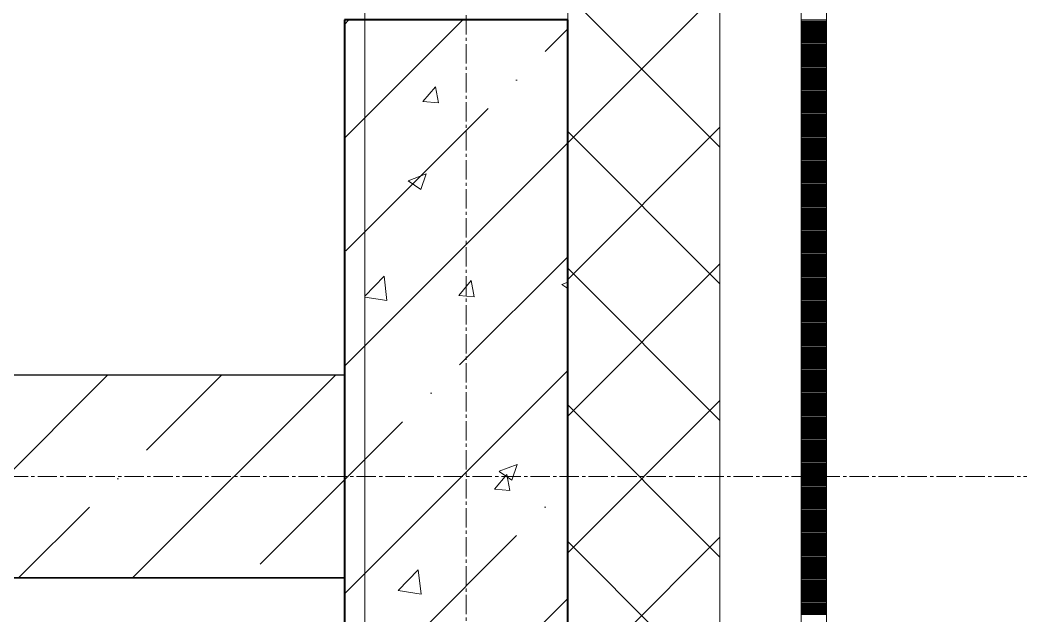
# Model space of a CAD drawing. Header units: millimetres. Extents: x -231292 to 573618, y -153144 to 564035.
# Drawn here: x 28544 to 29529, y -110282 to -109695 of the extents above; entities that cross this region are included whole.
import ezdxf

# ---------------------------------------------------------------- set-up
doc = ezdxf.new("R2010")
doc.units = ezdxf.units.MM
doc.linetypes.add('CENTER2', pattern=[28.575, 19.05, -3.175, 3.175, -3.175])
doc.linetypes.add('HIDDEN2', pattern=[4.7625, 3.175, -1.5875])
doc.layers.get('0').update_dxf_attribs({"color": 250})
for name, color, linetype, lineweight in [('АР_Колонны', 250, 'Continuous', 35), ('АР_Стены ЖБ', 250, 'Continuous', 35), ('АР_Стены ПЕНОблок', 250, 'Continuous', 20), ('АР_Тонкая', 250, 'Continuous', 5), ('АР_Утеплитель', 250, 'Continuous', 0), ('АР_Штриховка', 250, 'Continuous', 0), ('РД_Оси_100', 250, 'Continuous', 0)]:
    doc.layers.add(name, color=color, linetype=linetype, lineweight=lineweight)

# ---------------------------------------------------------------- blocks, each defined once
blk = doc.blocks.new('оси_рен')
at = {"layer": 'РД_Оси_100', "color": 251, "linetype": 'CENTER2', "true_color": 0x636466}
for p, q in [((1215752.916, 135558.25), (1215752.916, 223268.25)), ((1225207.916, 174613.25), (1189697.958, 174613.25))]:
    blk.add_line(p, q, dxfattribs=at)

msp = doc.modelspace()

# ---------------------------------------------------------------- hatches: boundary and pattern name
at = {"layer": 'АР_Штриховка', "linetype": 'Continuous', "lineweight": 5, "true_color": 0x000000}
h = msp.add_hatch(dxfattribs=at)
h.set_pattern_fill('ANSI35', color=18, scale=25, style=0)
h.set_pattern_definition([(45, (8883.46, -162345.28), (-112.2532, 112.2532), []), (45, (8995.71, -162345.28), (-112.2532, 112.2532), [198.4375, -39.6875, 0, -39.6875])])
h.paths.add_polyline_path([(28863.458, -110595.283), (29083.458, -110595.283), (29083.458, -109695.283), (28863.458, -109695.283)], flags=0)
h = msp.add_hatch(dxfattribs=at)
h.set_pattern_fill('ANSI35', color=18, scale=25, angle=-360, style=0)
h.set_pattern_definition([(45, (8883.46, -162345.28), (-112.2532, 112.2532), []), (45, (8995.71, -162345.28), (-112.2532, 112.2532), [198.4375, -39.6875, 0, -39.6875])])
h.paths.add_polyline_path([(28863.458, -110245.283), (28863.458, -110045.283), (21293.458, -110045.283), (21293.458, -110245.283)], flags=0)

# ---------------------------------------------------------------- linework, layer by layer
msp.add_lwpolyline([(21293.458, -128645.283), (28863.458, -128645.283), (28863.458, -110245.283), (21293.458, -110245.283)], close=True)
at = {"layer": 'АР_Колонны', "color": 18, "linetype": 'HIDDEN2', "lineweight": 25, "true_color": 0x000000}
for p, q in [((28863.458, -109695.283), (29083.458, -109695.283)), ((28863.458, -110595.283), (28863.458, -109695.283)), ((29083.458, -109695.283), (29083.458, -110595.283))]:
    msp.add_line(p, q, dxfattribs=at)
at = {"layer": 'АР_Колонны', "color": 18, "linetype": 'Continuous', "lineweight": 30, "true_color": 0x000000}
for p, q in [((29083.458, -109695.283), (28863.458, -109695.283)), ((28863.458, -109695.283), (28863.458, -110595.283)), ((29083.458, -110595.283), (29083.458, -109695.283))]:
    msp.add_line(p, q, dxfattribs=at)
at = {"layer": 'АР_Стены ЖБ', "color": 18, "linetype": 'Continuous', "lineweight": 40, "true_color": 0x000000}
for p, q in [((29083.458, -109695.283), (28863.458, -109695.283)), ((28863.458, -109695.283), (28863.458, -110595.283)), ((29083.458, -110595.283), (29083.458, -109695.283))]:
    msp.add_line(p, q, dxfattribs=at)
at = {"layer": 'АР_Стены ЖБ', "color": 18, "linetype": 'Continuous', "lineweight": 30, "true_color": 0x000000}
for p, q in [((28863.458, -110045.283), (21293.458, -110045.283)), ((28863.458, -110245.283), (28863.458, -110045.283)), ((21293.458, -110245.283), (28863.458, -110245.283))]:
    msp.add_line(p, q, dxfattribs=at)
at = {"layer": 'АР_Стены ПЕНОблок', "color": 18, "linetype": 'Continuous', "lineweight": 20, "true_color": 0x000000}
for p, q in [((28883.458, -100645.283), (28883.458, -110845.283)), ((29083.458, -110845.283), (29083.458, -100645.283))]:
    msp.add_line(p, q, dxfattribs=at)
at = {"layer": 'АР_Тонкая', "color": 18, "linetype": 'Continuous', "lineweight": 5, "true_color": 0x000000}
for p, q in [((29233.458, -100645.283), (29233.458, -110845.283)), ((29313.458, -110845.283), (29313.458, -100645.283)), ((29313.458, -100645.283), (29313.458, -110845.283)), ((29338.458, -110845.283), (29338.458, -100645.283))]:
    msp.add_line(p, q, dxfattribs=at)
at = {"layer": 'АР_Утеплитель', "color": 18, "linetype": 'Continuous', "lineweight": 0, "true_color": 0x000000}
for p, q in [((29083.458, -100645.283), (29083.458, -110845.283)), ((29233.458, -110845.283), (29233.458, -100645.283))]:
    msp.add_line(p, q, dxfattribs=at)
at = {"layer": 'АР_Штриховка', "color": 18, "linetype": 'Continuous', "lineweight": 0, "true_color": 0x000000}
for p, q in [((29083.458, -109816.361), (29233.458, -109666.361)), ((29233.458, -109820.504), (29083.458, -109670.504)), ((29313.458, -109695.283), (29338.458, -109695.283)), ((29313.458, -109696.283), (29338.458, -109696.283)), ((29313.458, -109697.283), (29338.458, -109697.283)), ((29313.458, -109698.283), (29338.458, -109698.283)), ((29313.458, -109699.283), (29338.458, -109699.283)), ((29313.458, -109700.283), (29338.458, -109700.283)), ((29313.458, -109701.283), (29338.458, -109701.283)), ((29313.458, -109702.283), (29338.458, -109702.283)), ((29313.458, -109703.283), (29338.458, -109703.283)), ((29313.458, -109704.283), (29338.458, -109704.283)), ((29313.458, -109705.283), (29338.458, -109705.283)), ((29313.458, -109706.283), (29338.458, -109706.283)), ((29313.458, -109707.283), (29338.458, -109707.283)), ((29313.458, -109708.283), (29338.458, -109708.283)), ((29313.458, -109709.283), (29338.458, -109709.283)), ((29313.458, -109710.283), (29338.458, -109710.283)), ((29313.458, -109711.283), (29338.458, -109711.283)), ((29313.458, -109712.283), (29338.458, -109712.283)), ((29313.458, -109713.283), (29338.458, -109713.283)), ((29313.458, -109714.283), (29338.458, -109714.283)), ((29313.458, -109715.283), (29338.458, -109715.283)), ((29313.458, -109716.283), (29338.458, -109716.283)), ((29313.458, -109717.283), (29338.458, -109717.283)), ((29313.458, -109718.283), (29338.458, -109718.283)), ((29313.458, -109719.283), (29338.458, -109719.283)), ((29313.458, -109720.283), (29338.458, -109720.283)), ((29313.458, -109721.283), (29338.458, -109721.283)), ((29313.458, -109722.283), (29338.458, -109722.283)), ((29313.458, -109723.283), (29338.458, -109723.283)), ((29313.458, -109724.283), (29338.458, -109724.283)), ((29313.458, -109725.283), (29338.458, -109725.283)), ((29313.458, -109726.283), (29338.458, -109726.283)), ((29313.458, -109727.283), (29338.458, -109727.283)), ((29313.458, -109728.283), (29338.458, -109728.283)), ((29313.458, -109729.283), (29338.458, -109729.283)), ((29313.458, -109730.283), (29338.458, -109730.283)), ((29313.458, -109731.283), (29338.458, -109731.283)), ((29313.458, -109732.283), (29338.458, -109732.283)), ((29313.458, -109733.283), (29338.458, -109733.283)), ((29313.458, -109734.283), (29338.458, -109734.283)), ((29313.458, -109735.283), (29338.458, -109735.283)), ((29313.458, -109736.283), (29338.458, -109736.283)), ((29313.458, -109737.283), (29338.458, -109737.283)), ((29313.458, -109738.283), (29338.458, -109738.283)), ((29313.458, -109739.283), (29338.458, -109739.283)), ((29313.458, -109740.283), (29338.458, -109740.283)), ((29313.458, -109741.283), (29338.458, -109741.283)), ((29313.458, -109742.283), (29338.458, -109742.283)), ((29313.458, -109743.283), (29338.458, -109743.283)), ((29313.458, -109744.283), (29338.458, -109744.283)), ((29313.458, -109745.283), (29338.458, -109745.283)), ((29313.458, -109746.283), (29338.458, -109746.283)), ((29313.458, -109747.283), (29338.458, -109747.283)), ((29313.458, -109748.283), (29338.458, -109748.283)), ((29313.458, -109749.283), (29338.458, -109749.283)), ((29313.458, -109750.283), (29338.458, -109750.283)), ((29313.458, -109751.283), (29338.458, -109751.283)), ((29313.458, -109752.283), (29338.458, -109752.283)), ((29313.458, -109753.283), (29338.458, -109753.283)), ((29313.458, -109754.283), (29338.458, -109754.283)), ((29313.458, -109755.283), (29338.458, -109755.283)), ((29313.458, -109756.283), (29338.458, -109756.283)), ((29313.458, -109757.283), (29338.458, -109757.283)), ((29313.458, -109758.283), (29338.458, -109758.283)), ((29313.458, -109759.283), (29338.458, -109759.283)), ((28940.764, -109775.743), (28953.009, -109761.15)), ((28956.015, -109777.06), (28953.078, -109761.138)), ((29313.458, -109760.283), (29338.458, -109760.283)), ((29313.458, -109761.283), (29338.458, -109761.283)), ((29313.458, -109762.283), (29338.458, -109762.283)), ((29313.458, -109763.283), (29338.458, -109763.283)), ((29313.458, -109764.283), (29338.458, -109764.283)), ((29313.458, -109765.283), (29338.458, -109765.283)), ((29313.458, -109766.283), (29338.458, -109766.283)), ((29313.458, -109767.283), (29338.458, -109767.283)), ((29313.458, -109768.283), (29338.458, -109768.283)), ((29313.458, -109769.283), (29338.458, -109769.283)), ((28940.764, -109775.744), (28955.946, -109777.072)), ((29313.458, -109770.283), (29338.458, -109770.283)), ((29313.458, -109771.283), (29338.458, -109771.283)), ((29313.458, -109772.283), (29338.458, -109772.283)), ((29313.458, -109773.283), (29338.458, -109773.283)), ((29313.458, -109774.283), (29338.458, -109774.283)), ((29313.458, -109775.283), (29338.458, -109775.283)), ((29313.458, -109776.283), (29338.458, -109776.283)), ((29313.458, -109777.283), (29338.458, -109777.283)), ((29313.458, -109778.283), (29338.458, -109778.283)), ((29313.458, -109779.283), (29338.458, -109779.283)), ((29313.458, -109780.283), (29338.458, -109780.283)), ((29313.458, -109781.283), (29338.458, -109781.283)), ((29313.458, -109782.283), (29338.458, -109782.283)), ((29313.458, -109783.283), (29338.458, -109783.283)), ((29313.458, -109784.283), (29338.458, -109784.283)), ((29313.458, -109785.283), (29338.458, -109785.283)), ((29313.458, -109786.283), (29338.458, -109786.283)), ((29313.458, -109787.283), (29338.458, -109787.283)), ((29313.458, -109788.283), (29338.458, -109788.283)), ((29313.458, -109789.283), (29338.458, -109789.283)), ((29313.458, -109790.283), (29338.458, -109790.283)), ((29313.458, -109791.283), (29338.458, -109791.283)), ((29313.458, -109792.283), (29338.458, -109792.283)), ((29313.458, -109793.283), (29338.458, -109793.283)), ((29313.458, -109794.283), (29338.458, -109794.283)), ((29313.458, -109795.283), (29338.458, -109795.283)), ((29313.458, -109796.283), (29338.458, -109796.283)), ((29313.458, -109797.283), (29338.458, -109797.283)), ((29313.458, -109798.283), (29338.458, -109798.283)), ((29083.458, -109951.065), (29233.458, -109801.065)), ((29233.458, -109955.208), (29083.458, -109805.208)), ((29313.458, -109799.283), (29338.458, -109799.283)), ((29313.458, -109800.283), (29338.458, -109800.283)), ((29313.458, -109801.283), (29338.458, -109801.283)), ((29313.458, -109802.283), (29338.458, -109802.283)), ((29313.458, -109803.283), (29338.458, -109803.283)), ((29313.458, -109804.283), (29338.458, -109804.283)), ((29313.458, -109805.283), (29338.458, -109805.283)), ((29313.458, -109806.283), (29338.458, -109806.283)), ((29313.458, -109807.283), (29338.458, -109807.283)), ((29313.458, -109808.283), (29338.458, -109808.283)), ((29313.458, -109809.283), (29338.458, -109809.283)), ((29313.458, -109810.283), (29338.458, -109810.283)), ((29313.458, -109811.283), (29338.458, -109811.283)), ((29313.458, -109812.283), (29338.458, -109812.283)), ((29313.458, -109813.283), (29338.458, -109813.283)), ((29313.458, -109814.283), (29338.458, -109814.283)), ((29313.458, -109815.283), (29338.458, -109815.283)), ((29313.458, -109816.283), (29338.458, -109816.283)), ((29313.458, -109817.283), (29338.458, -109817.283)), ((29313.458, -109818.283), (29338.458, -109818.283)), ((29313.458, -109819.283), (29338.458, -109819.283)), ((29313.458, -109820.283), (29338.458, -109820.283)), ((29313.458, -109821.283), (29338.458, -109821.283)), ((29313.458, -109822.283), (29338.458, -109822.283)), ((29313.458, -109823.283), (29338.458, -109823.283)), ((29313.458, -109824.283), (29338.458, -109824.283)), ((29313.458, -109825.283), (29338.458, -109825.283)), ((29313.458, -109826.283), (29338.458, -109826.283)), ((29313.458, -109827.283), (29338.458, -109827.283)), ((29313.458, -109828.283), (29338.458, -109828.283)), ((29313.458, -109829.283), (29338.458, -109829.283)), ((29313.458, -109830.283), (29338.458, -109830.283)), ((29313.458, -109831.283), (29338.458, -109831.283)), ((29313.458, -109832.283), (29338.458, -109832.283)), ((29313.458, -109833.283), (29338.458, -109833.283)), ((29313.458, -109834.283), (29338.458, -109834.283)), ((29313.458, -109835.283), (29338.458, -109835.283)), ((29313.458, -109836.283), (29338.458, -109836.283)), ((29313.458, -109837.283), (29338.458, -109837.283)), ((29313.458, -109838.283), (29338.458, -109838.283)), ((28926.057, -109853.702), (28943.841, -109846.875)), ((28938.676, -109862.268), (28943.826, -109846.919)), ((29313.458, -109839.283), (29338.458, -109839.283)), ((29313.458, -109840.283), (29338.458, -109840.283)), ((29313.458, -109841.283), (29338.458, -109841.283)), ((29313.458, -109842.283), (29338.458, -109842.283)), ((29313.458, -109843.283), (29338.458, -109843.283)), ((29313.458, -109844.283), (29338.458, -109844.283)), ((29313.458, -109845.283), (29338.458, -109845.283)), ((29313.458, -109846.283), (29338.458, -109846.283)), ((29313.458, -109847.283), (29338.458, -109847.283)), ((28926.037, -109853.744), (28938.672, -109862.266)), ((29313.458, -109848.283), (29338.458, -109848.283)), ((29313.458, -109849.283), (29338.458, -109849.283)), ((29313.458, -109850.283), (29338.458, -109850.283)), ((29313.458, -109851.283), (29338.458, -109851.283)), ((29313.458, -109852.283), (29338.458, -109852.283)), ((29313.458, -109853.283), (29338.458, -109853.283)), ((29313.458, -109854.283), (29338.458, -109854.283)), ((29313.458, -109855.283), (29338.458, -109855.283)), ((29313.458, -109856.283), (29338.458, -109856.283)), ((29313.458, -109857.283), (29338.458, -109857.283)), ((29313.458, -109858.283), (29338.458, -109858.283)), ((29313.458, -109859.283), (29338.458, -109859.283)), ((29313.458, -109860.283), (29338.458, -109860.283)), ((29313.458, -109861.283), (29338.458, -109861.283)), ((29313.458, -109862.283), (29338.458, -109862.283)), ((29313.458, -109863.283), (29338.458, -109863.283)), ((29313.458, -109864.283), (29338.458, -109864.283)), ((29313.458, -109865.283), (29338.458, -109865.283)), ((29313.458, -109866.283), (29338.458, -109866.283)), ((29313.458, -109867.283), (29338.458, -109867.283)), ((29313.458, -109868.283), (29338.458, -109868.283)), ((29313.458, -109869.283), (29338.458, -109869.283)), ((29313.458, -109870.283), (29338.458, -109870.283)), ((29313.458, -109871.283), (29338.458, -109871.283)), ((29313.458, -109872.283), (29338.458, -109872.283)), ((29313.458, -109873.283), (29338.458, -109873.283)), ((29313.458, -109874.283), (29338.458, -109874.283)), ((29313.458, -109875.283), (29338.458, -109875.283)), ((29313.458, -109876.283), (29338.458, -109876.283)), ((29313.458, -109877.283), (29338.458, -109877.283)), ((29313.458, -109878.283), (29338.458, -109878.283)), ((29313.458, -109879.283), (29338.458, -109879.283)), ((29313.458, -109880.283), (29338.458, -109880.283)), ((29313.458, -109881.283), (29338.458, -109881.283)), ((29313.458, -109882.283), (29338.458, -109882.283)), ((29313.458, -109883.283), (29338.458, -109883.283)), ((29313.458, -109884.283), (29338.458, -109884.283)), ((29313.458, -109885.283), (29338.458, -109885.283)), ((29313.458, -109886.283), (29338.458, -109886.283)), ((29313.458, -109887.283), (29338.458, -109887.283)), ((29313.458, -109888.283), (29338.458, -109888.283)), ((29313.458, -109889.283), (29338.458, -109889.283)), ((29313.458, -109890.283), (29338.458, -109890.283)), ((29313.458, -109891.283), (29338.458, -109891.283)), ((29313.458, -109892.283), (29338.458, -109892.283)), ((29313.458, -109893.283), (29338.458, -109893.283)), ((29313.458, -109894.283), (29338.458, -109894.283)), ((29313.458, -109895.283), (29338.458, -109895.283)), ((29313.458, -109896.283), (29338.458, -109896.283)), ((29313.458, -109897.283), (29338.458, -109897.283)), ((29313.458, -109898.283), (29338.458, -109898.283)), ((29313.458, -109899.283), (29338.458, -109899.283)), ((29313.458, -109900.283), (29338.458, -109900.283)), ((29313.458, -109901.283), (29338.458, -109901.283)), ((29313.458, -109902.283), (29338.458, -109902.283)), ((29313.458, -109903.283), (29338.458, -109903.283)), ((29313.458, -109904.283), (29338.458, -109904.283)), ((29313.458, -109905.283), (29338.458, -109905.283)), ((29313.458, -109906.283), (29338.458, -109906.283)), ((29313.458, -109907.283), (29338.458, -109907.283)), ((29313.458, -109908.283), (29338.458, -109908.283)), ((29313.458, -109909.283), (29338.458, -109909.283)), ((29313.458, -109910.283), (29338.458, -109910.283)), ((29313.458, -109911.283), (29338.458, -109911.283)), ((29313.458, -109912.283), (29338.458, -109912.283)), ((29313.458, -109913.283), (29338.458, -109913.283)), ((29313.458, -109914.283), (29338.458, -109914.283)), ((29313.458, -109915.283), (29338.458, -109915.283)), ((29313.458, -109916.283), (29338.458, -109916.283)), ((29313.458, -109917.283), (29338.458, -109917.283)), ((29313.458, -109918.283), (29338.458, -109918.283)), ((29313.458, -109919.283), (29338.458, -109919.283)), ((29313.458, -109920.283), (29338.458, -109920.283)), ((29313.458, -109921.283), (29338.458, -109921.283)), ((29313.458, -109922.283), (29338.458, -109922.283)), ((29313.458, -109923.283), (29338.458, -109923.283)), ((29313.458, -109924.283), (29338.458, -109924.283)), ((29313.458, -109925.283), (29338.458, -109925.283)), ((29313.458, -109926.283), (29338.458, -109926.283)), ((29083.458, -110085.768), (29233.458, -109935.768)), ((29313.458, -109927.283), (29338.458, -109927.283)), ((29313.458, -109928.283), (29338.458, -109928.283)), ((29313.458, -109929.283), (29338.458, -109929.283)), ((29313.458, -109930.283), (29338.458, -109930.283)), ((29313.458, -109931.283), (29338.458, -109931.283)), ((29313.458, -109932.283), (29338.458, -109932.283)), ((29313.458, -109933.283), (29338.458, -109933.283)), ((29313.458, -109934.283), (29338.458, -109934.283)), ((29313.458, -109935.283), (29338.458, -109935.283)), ((29313.458, -109936.283), (29338.458, -109936.283)), ((29233.458, -110089.912), (29083.458, -109939.912)), ((29313.458, -109937.283), (29338.458, -109937.283)), ((29313.458, -109938.283), (29338.458, -109938.283)), ((29313.458, -109939.283), (29338.458, -109939.283)), ((29313.458, -109940.283), (29338.458, -109940.283)), ((29313.458, -109941.283), (29338.458, -109941.283)), ((29313.458, -109942.283), (29338.458, -109942.283)), ((29313.458, -109943.283), (29338.458, -109943.283)), ((29313.458, -109944.283), (29338.458, -109944.283)), ((29313.458, -109945.283), (29338.458, -109945.283)), ((29313.458, -109946.283), (29338.458, -109946.283)), ((28883.458, -109967.386), (28902.381, -109947.664)), ((28905.207, -109971.784), (28902.4, -109947.662)), ((28976.008, -109966.8), (28988.253, -109952.206)), ((28991.257, -109968.117), (28988.321, -109952.195)), ((29077.652, -109956.01), (29083.458, -109959.926)), ((29077.671, -109955.967), (29083.458, -109953.746)), ((29313.458, -109947.283), (29338.458, -109947.283)), ((29313.458, -109948.283), (29338.458, -109948.283)), ((29313.458, -109949.283), (29338.458, -109949.283)), ((29313.458, -109950.283), (29338.458, -109950.283)), ((29313.458, -109951.283), (29338.458, -109951.283)), ((29313.458, -109952.283), (29338.458, -109952.283)), ((29313.458, -109953.283), (29338.458, -109953.283)), ((29313.458, -109954.283), (29338.458, -109954.283)), ((29313.458, -109955.283), (29338.458, -109955.283)), ((29313.458, -109956.283), (29338.458, -109956.283)), ((29313.458, -109957.283), (29338.458, -109957.283)), ((29313.458, -109958.283), (29338.458, -109958.283)), ((29313.458, -109959.283), (29338.458, -109959.283)), ((29313.458, -109960.283), (29338.458, -109960.283)), ((29313.458, -109961.283), (29338.458, -109961.283)), ((29313.458, -109962.283), (29338.458, -109962.283)), ((29313.458, -109963.283), (29338.458, -109963.283)), ((29313.458, -109964.283), (29338.458, -109964.283)), ((29313.458, -109965.283), (29338.458, -109965.283)), ((29313.458, -109966.283), (29338.458, -109966.283)), ((28883.458, -109968.444), (28905.201, -109971.817)), ((28976.008, -109966.801), (28991.19, -109968.129)), ((29313.458, -109967.283), (29338.458, -109967.283)), ((29313.458, -109968.283), (29338.458, -109968.283)), ((29313.458, -109969.283), (29338.458, -109969.283)), ((29313.458, -109970.283), (29338.458, -109970.283)), ((29313.458, -109971.283), (29338.458, -109971.283)), ((29313.458, -109972.283), (29338.458, -109972.283)), ((29313.458, -109973.283), (29338.458, -109973.283)), ((29313.458, -109974.283), (29338.458, -109974.283)), ((29313.458, -109975.283), (29338.458, -109975.283)), ((29313.458, -109976.283), (29338.458, -109976.283)), ((29313.458, -109977.283), (29338.458, -109977.283)), ((29313.458, -109978.283), (29338.458, -109978.283)), ((29313.458, -109979.283), (29338.458, -109979.283)), ((29313.458, -109980.283), (29338.458, -109980.283)), ((29313.458, -109981.283), (29338.458, -109981.283)), ((29313.458, -109982.283), (29338.458, -109982.283)), ((29313.458, -109983.283), (29338.458, -109983.283)), ((29313.458, -109984.283), (29338.458, -109984.283)), ((29313.458, -109985.283), (29338.458, -109985.283)), ((29313.458, -109986.283), (29338.458, -109986.283)), ((29313.458, -109987.283), (29338.458, -109987.283)), ((29313.458, -109988.283), (29338.458, -109988.283)), ((29313.458, -109989.283), (29338.458, -109989.283)), ((29313.458, -109990.283), (29338.458, -109990.283)), ((29313.458, -109991.283), (29338.458, -109991.283)), ((29313.458, -109992.283), (29338.458, -109992.283)), ((29313.458, -109993.283), (29338.458, -109993.283)), ((29313.458, -109994.283), (29338.458, -109994.283)), ((29313.458, -109995.283), (29338.458, -109995.283)), ((29313.458, -109996.283), (29338.458, -109996.283)), ((29313.458, -109997.283), (29338.458, -109997.283)), ((29313.458, -109998.283), (29338.458, -109998.283)), ((29313.458, -109999.283), (29338.458, -109999.283)), ((29313.458, -110000.283), (29338.458, -110000.283)), ((29313.458, -110001.283), (29338.458, -110001.283)), ((29313.458, -110002.283), (29338.458, -110002.283)), ((29313.458, -110003.283), (29338.458, -110003.283)), ((29313.458, -110004.283), (29338.458, -110004.283)), ((29313.458, -110005.283), (29338.458, -110005.283)), ((29313.458, -110006.283), (29338.458, -110006.283)), ((29313.458, -110007.283), (29338.458, -110007.283)), ((29313.458, -110008.283), (29338.458, -110008.283)), ((29313.458, -110009.283), (29338.458, -110009.283)), ((29313.458, -110010.283), (29338.458, -110010.283)), ((29313.458, -110011.283), (29338.458, -110011.283)), ((29313.458, -110012.283), (29338.458, -110012.283)), ((29313.458, -110013.283), (29338.458, -110013.283)), ((29313.458, -110014.283), (29338.458, -110014.283)), ((29313.458, -110015.283), (29338.458, -110015.283)), ((29313.458, -110016.283), (29338.458, -110016.283)), ((29313.458, -110017.283), (29338.458, -110017.283)), ((29313.458, -110018.283), (29338.458, -110018.283)), ((29313.458, -110019.283), (29338.458, -110019.283)), ((29313.458, -110020.283), (29338.458, -110020.283)), ((29313.458, -110021.283), (29338.458, -110021.283)), ((29313.458, -110022.283), (29338.458, -110022.283)), ((29313.458, -110023.283), (29338.458, -110023.283)), ((29313.458, -110024.283), (29338.458, -110024.283)), ((29313.458, -110025.283), (29338.458, -110025.283)), ((29313.458, -110026.283), (29338.458, -110026.283)), ((29313.458, -110027.283), (29338.458, -110027.283)), ((29313.458, -110028.283), (29338.458, -110028.283)), ((29313.458, -110029.283), (29338.458, -110029.283)), ((29313.458, -110030.283), (29338.458, -110030.283)), ((29313.458, -110031.283), (29338.458, -110031.283)), ((29313.458, -110032.283), (29338.458, -110032.283)), ((29313.458, -110033.283), (29338.458, -110033.283)), ((29313.458, -110034.283), (29338.458, -110034.283)), ((29313.458, -110035.283), (29338.458, -110035.283)), ((29313.458, -110036.283), (29338.458, -110036.283)), ((29313.458, -110037.283), (29338.458, -110037.283)), ((29313.458, -110038.283), (29338.458, -110038.283)), ((29313.458, -110039.283), (29338.458, -110039.283)), ((29313.458, -110040.283), (29338.458, -110040.283)), ((29313.458, -110041.283), (29338.458, -110041.283)), ((29313.458, -110042.283), (29338.458, -110042.283)), ((29313.458, -110043.283), (29338.458, -110043.283)), ((29313.458, -110044.283), (29338.458, -110044.283)), ((29313.458, -110045.283), (29338.458, -110045.283)), ((29313.458, -110046.283), (29338.458, -110046.283)), ((29313.458, -110047.283), (29338.458, -110047.283)), ((29313.458, -110048.283), (29338.458, -110048.283)), ((29313.458, -110049.283), (29338.458, -110049.283)), ((29313.458, -110050.283), (29338.458, -110050.283)), ((29313.458, -110051.283), (29338.458, -110051.283)), ((29313.458, -110052.283), (29338.458, -110052.283)), ((29313.458, -110053.283), (29338.458, -110053.283)), ((29313.458, -110054.283), (29338.458, -110054.283)), ((29313.458, -110055.283), (29338.458, -110055.283)), ((29313.458, -110056.283), (29338.458, -110056.283)), ((29313.458, -110057.283), (29338.458, -110057.283)), ((29313.458, -110058.283), (29338.458, -110058.283)), ((29313.458, -110059.283), (29338.458, -110059.283)), ((29313.458, -110060.283), (29338.458, -110060.283)), ((29313.458, -110061.283), (29338.458, -110061.283)), ((29313.458, -110062.283), (29338.458, -110062.283)), ((29313.458, -110063.283), (29338.458, -110063.283)), ((29313.458, -110064.283), (29338.458, -110064.283)), ((29083.458, -110220.472), (29233.458, -110070.472)), ((29233.458, -110224.616), (29083.458, -110074.616)), ((29313.458, -110065.283), (29338.458, -110065.283)), ((29313.458, -110066.283), (29338.458, -110066.283)), ((29313.458, -110067.283), (29338.458, -110067.283)), ((29313.458, -110068.283), (29338.458, -110068.283)), ((29313.458, -110069.283), (29338.458, -110069.283)), ((29313.458, -110070.283), (29338.458, -110070.283)), ((29313.458, -110071.283), (29338.458, -110071.283)), ((29313.458, -110072.283), (29338.458, -110072.283)), ((29313.458, -110073.283), (29338.458, -110073.283)), ((29313.458, -110074.283), (29338.458, -110074.283)), ((29313.458, -110075.283), (29338.458, -110075.283)), ((29313.458, -110076.283), (29338.458, -110076.283)), ((29313.458, -110077.283), (29338.458, -110077.283)), ((29313.458, -110078.283), (29338.458, -110078.283)), ((29313.458, -110079.283), (29338.458, -110079.283)), ((29313.458, -110080.283), (29338.458, -110080.283)), ((29313.458, -110081.283), (29338.458, -110081.283)), ((29313.458, -110082.283), (29338.458, -110082.283)), ((29313.458, -110083.283), (29338.458, -110083.283)), ((29313.458, -110084.283), (29338.458, -110084.283)), ((29313.458, -110085.283), (29338.458, -110085.283)), ((29313.458, -110086.283), (29338.458, -110086.283)), ((29313.458, -110087.283), (29338.458, -110087.283)), ((29313.458, -110088.283), (29338.458, -110088.283)), ((29313.458, -110089.283), (29338.458, -110089.283)), ((29313.458, -110090.283), (29338.458, -110090.283)), ((29313.458, -110091.283), (29338.458, -110091.283)), ((29313.458, -110092.283), (29338.458, -110092.283)), ((29313.458, -110093.283), (29338.458, -110093.283)), ((29313.458, -110094.283), (29338.458, -110094.283)), ((29313.458, -110095.283), (29338.458, -110095.283)), ((29313.458, -110096.283), (29338.458, -110096.283)), ((29313.458, -110097.283), (29338.458, -110097.283)), ((29313.458, -110098.283), (29338.458, -110098.283)), ((29313.458, -110099.283), (29338.458, -110099.283)), ((29313.458, -110100.283), (29338.458, -110100.283)), ((29313.458, -110101.283), (29338.458, -110101.283)), ((29313.458, -110102.283), (29338.458, -110102.283)), ((29313.458, -110103.283), (29338.458, -110103.283)), ((29313.458, -110104.283), (29338.458, -110104.283)), ((29313.458, -110105.283), (29338.458, -110105.283)), ((29313.458, -110106.283), (29338.458, -110106.283)), ((29313.458, -110107.283), (29338.458, -110107.283)), ((29313.458, -110108.283), (29338.458, -110108.283)), ((29313.458, -110109.283), (29338.458, -110109.283)), ((29313.458, -110110.283), (29338.458, -110110.283)), ((29313.458, -110111.283), (29338.458, -110111.283)), ((29313.458, -110112.283), (29338.458, -110112.283)), ((29313.458, -110113.283), (29338.458, -110113.283)), ((29313.458, -110114.283), (29338.458, -110114.283)), ((29313.458, -110115.283), (29338.458, -110115.283)), ((29313.458, -110116.283), (29338.458, -110116.283)), ((29313.458, -110117.283), (29338.458, -110117.283)), ((29313.458, -110118.283), (29338.458, -110118.283)), ((29313.458, -110119.283), (29338.458, -110119.283)), ((29313.458, -110120.283), (29338.458, -110120.283)), ((29313.458, -110121.283), (29338.458, -110121.283)), ((29313.458, -110122.283), (29338.458, -110122.283)), ((29313.458, -110123.283), (29338.458, -110123.283)), ((29015.869, -110140.155), (29033.654, -110133.328)), ((29028.488, -110148.721), (29033.638, -110133.372)), ((29313.458, -110124.283), (29338.458, -110124.283)), ((29313.458, -110125.283), (29338.458, -110125.283)), ((29313.458, -110126.283), (29338.458, -110126.283)), ((29313.458, -110127.283), (29338.458, -110127.283)), ((29313.458, -110128.283), (29338.458, -110128.283)), ((29313.458, -110129.283), (29338.458, -110129.283)), ((29313.458, -110130.283), (29338.458, -110130.283)), ((29313.458, -110131.283), (29338.458, -110131.283)), ((29313.458, -110132.283), (29338.458, -110132.283)), ((29313.458, -110133.283), (29338.458, -110133.283)), ((29011.251, -110157.856), (29023.496, -110143.263)), ((29015.85, -110140.197), (29028.484, -110148.72)), ((29026.5, -110159.174), (29023.563, -110143.252)), ((29313.458, -110134.283), (29338.458, -110134.283)), ((29313.458, -110135.283), (29338.458, -110135.283)), ((29313.458, -110136.283), (29338.458, -110136.283)), ((29313.458, -110137.283), (29338.458, -110137.283)), ((29313.458, -110138.283), (29338.458, -110138.283)), ((29313.458, -110139.283), (29338.458, -110139.283)), ((29313.458, -110140.283), (29338.458, -110140.283)), ((29313.458, -110141.283), (29338.458, -110141.283)), ((29313.458, -110142.283), (29338.458, -110142.283)), ((29313.458, -110143.283), (29338.458, -110143.283)), ((29313.458, -110144.283), (29338.458, -110144.283)), ((29313.458, -110145.283), (29338.458, -110145.283)), ((29313.458, -110146.283), (29338.458, -110146.283)), ((29313.458, -110147.283), (29338.458, -110147.283)), ((29313.458, -110148.283), (29338.458, -110148.283)), ((29313.458, -110149.283), (29338.458, -110149.283)), ((29313.458, -110150.283), (29338.458, -110150.283)), ((29313.458, -110151.283), (29338.458, -110151.283)), ((29313.458, -110152.283), (29338.458, -110152.283)), ((29313.458, -110153.283), (29338.458, -110153.283)), ((29011.251, -110157.858), (29026.433, -110159.186)), ((29313.458, -110154.283), (29338.458, -110154.283)), ((29313.458, -110155.283), (29338.458, -110155.283)), ((29313.458, -110156.283), (29338.458, -110156.283)), ((29313.458, -110157.283), (29338.458, -110157.283)), ((29313.458, -110158.283), (29338.458, -110158.283)), ((29313.458, -110159.283), (29338.458, -110159.283)), ((29313.458, -110160.283), (29338.458, -110160.283)), ((29313.458, -110161.283), (29338.458, -110161.283)), ((29313.458, -110162.283), (29338.458, -110162.283)), ((29313.458, -110163.283), (29338.458, -110163.283)), ((29313.458, -110164.283), (29338.458, -110164.283)), ((29313.458, -110165.283), (29338.458, -110165.283)), ((29313.458, -110166.283), (29338.458, -110166.283)), ((29313.458, -110167.283), (29338.458, -110167.283)), ((29313.458, -110168.283), (29338.458, -110168.283)), ((29313.458, -110169.283), (29338.458, -110169.283)), ((29313.458, -110170.283), (29338.458, -110170.283)), ((29313.458, -110171.283), (29338.458, -110171.283)), ((29313.458, -110172.283), (29338.458, -110172.283)), ((29313.458, -110173.283), (29338.458, -110173.283)), ((29313.458, -110174.283), (29338.458, -110174.283)), ((29313.458, -110175.283), (29338.458, -110175.283)), ((29313.458, -110176.283), (29338.458, -110176.283)), ((29313.458, -110177.283), (29338.458, -110177.283)), ((29313.458, -110178.283), (29338.458, -110178.283)), ((29313.458, -110179.283), (29338.458, -110179.283)), ((29313.458, -110180.283), (29338.458, -110180.283)), ((29313.458, -110181.283), (29338.458, -110181.283)), ((29313.458, -110182.283), (29338.458, -110182.283)), ((29313.458, -110183.283), (29338.458, -110183.283)), ((29313.458, -110184.283), (29338.458, -110184.283)), ((29313.458, -110185.283), (29338.458, -110185.283)), ((29313.458, -110186.283), (29338.458, -110186.283)), ((29313.458, -110187.283), (29338.458, -110187.283)), ((29313.458, -110188.283), (29338.458, -110188.283)), ((29313.458, -110189.283), (29338.458, -110189.283)), ((29313.458, -110190.283), (29338.458, -110190.283)), ((29313.458, -110191.283), (29338.458, -110191.283)), ((29313.458, -110192.283), (29338.458, -110192.283)), ((29313.458, -110193.283), (29338.458, -110193.283)), ((29313.458, -110194.283), (29338.458, -110194.283)), ((29313.458, -110195.283), (29338.458, -110195.283)), ((29313.458, -110196.283), (29338.458, -110196.283)), ((29313.458, -110197.283), (29338.458, -110197.283)), ((29313.458, -110198.283), (29338.458, -110198.283)), ((29313.458, -110199.283), (29338.458, -110199.283)), ((29313.458, -110200.283), (29338.458, -110200.283)), ((29313.458, -110201.283), (29338.458, -110201.283)), ((29313.458, -110202.283), (29338.458, -110202.283)), ((29083.458, -110355.176), (29233.458, -110205.176)), ((29233.458, -110359.32), (29083.458, -110209.32)), ((29313.458, -110203.283), (29338.458, -110203.283)), ((29313.458, -110204.283), (29338.458, -110204.283)), ((29313.458, -110205.283), (29338.458, -110205.283)), ((29313.458, -110206.283), (29338.458, -110206.283)), ((29313.458, -110207.283), (29338.458, -110207.283)), ((29313.458, -110208.283), (29338.458, -110208.283)), ((29313.458, -110209.283), (29338.458, -110209.283)), ((29313.458, -110210.283), (29338.458, -110210.283)), ((29313.458, -110211.283), (29338.458, -110211.283)), ((29313.458, -110212.283), (29338.458, -110212.283)), ((29313.458, -110213.283), (29338.458, -110213.283)), ((29313.458, -110214.283), (29338.458, -110214.283)), ((29313.458, -110215.283), (29338.458, -110215.283)), ((29313.458, -110216.283), (29338.458, -110216.283)), ((29313.458, -110217.283), (29338.458, -110217.283)), ((29313.458, -110218.283), (29338.458, -110218.283)), ((29313.458, -110219.283), (29338.458, -110219.283)), ((29313.458, -110220.283), (29338.458, -110220.283)), ((29313.458, -110221.283), (29338.458, -110221.283)), ((29313.458, -110222.283), (29338.458, -110222.283)), ((29313.458, -110223.283), (29338.458, -110223.283)), ((29313.458, -110224.283), (29338.458, -110224.283)), ((29313.458, -110225.283), (29338.458, -110225.283)), ((29313.458, -110226.283), (29338.458, -110226.283)), ((29313.458, -110227.283), (29338.458, -110227.283)), ((29313.458, -110228.283), (29338.458, -110228.283)), ((29313.458, -110229.283), (29338.458, -110229.283)), ((29313.458, -110230.283), (29338.458, -110230.283)), ((29313.458, -110231.283), (29338.458, -110231.283)), ((29313.458, -110232.283), (29338.458, -110232.283)), ((28916.272, -110257.751), (28936.056, -110237.132)), ((28938.881, -110261.252), (28936.075, -110237.13)), ((29313.458, -110233.283), (29338.458, -110233.283)), ((29313.458, -110234.283), (29338.458, -110234.283)), ((29313.458, -110235.283), (29338.458, -110235.283)), ((29313.458, -110236.283), (29338.458, -110236.283)), ((29313.458, -110237.283), (29338.458, -110237.283)), ((29313.458, -110238.283), (29338.458, -110238.283)), ((29313.458, -110239.283), (29338.458, -110239.283)), ((29313.458, -110240.283), (29338.458, -110240.283)), ((29313.458, -110241.283), (29338.458, -110241.283)), ((29313.458, -110242.283), (29338.458, -110242.283)), ((29313.458, -110243.283), (29338.458, -110243.283)), ((29313.458, -110244.283), (29338.458, -110244.283)), ((29313.458, -110245.283), (29338.458, -110245.283)), ((29313.458, -110246.283), (29338.458, -110246.283)), ((29313.458, -110247.283), (29338.458, -110247.283)), ((29313.458, -110248.283), (29338.458, -110248.283)), ((29313.458, -110249.283), (29338.458, -110249.283)), ((29313.458, -110250.283), (29338.458, -110250.283)), ((29313.458, -110251.283), (29338.458, -110251.283)), ((28916.286, -110257.781), (28938.876, -110261.285)), ((29313.458, -110252.283), (29338.458, -110252.283)), ((29313.458, -110253.283), (29338.458, -110253.283)), ((29313.458, -110254.283), (29338.458, -110254.283)), ((29313.458, -110255.283), (29338.458, -110255.283)), ((29313.458, -110256.283), (29338.458, -110256.283)), ((29313.458, -110257.283), (29338.458, -110257.283)), ((29313.458, -110258.283), (29338.458, -110258.283)), ((29313.458, -110259.283), (29338.458, -110259.283)), ((29313.458, -110260.283), (29338.458, -110260.283)), ((29313.458, -110261.283), (29338.458, -110261.283)), ((29313.458, -110262.283), (29338.458, -110262.283)), ((29313.458, -110263.283), (29338.458, -110263.283)), ((29313.458, -110264.283), (29338.458, -110264.283)), ((29313.458, -110265.283), (29338.458, -110265.283)), ((29313.458, -110266.283), (29338.458, -110266.283)), ((29313.458, -110267.283), (29338.458, -110267.283)), ((29313.458, -110268.283), (29338.458, -110268.283)), ((29313.458, -110269.283), (29338.458, -110269.283)), ((29313.458, -110270.283), (29338.458, -110270.283)), ((29313.458, -110271.283), (29338.458, -110271.283)), ((29313.458, -110272.283), (29338.458, -110272.283)), ((29313.458, -110273.283), (29338.458, -110273.283)), ((29313.458, -110274.283), (29338.458, -110274.283)), ((29313.458, -110275.283), (29338.458, -110275.283)), ((29313.458, -110276.283), (29338.458, -110276.283)), ((29313.458, -110277.283), (29338.458, -110277.283)), ((29313.458, -110278.283), (29338.458, -110278.283)), ((29313.458, -110279.283), (29338.458, -110279.283)), ((29313.458, -110280.283), (29338.458, -110280.283)), ((29313.458, -110281.283), (29338.458, -110281.283))]:
    msp.add_line(p, q, dxfattribs=at)

# ---------------------------------------------------------------- block references
at = {"rotation": 359.999868838025}
msp.add_blockref('оси_рен', (-1186769.82, -284755.728), dxfattribs=at)

doc.saveas('drawing.dxf')
